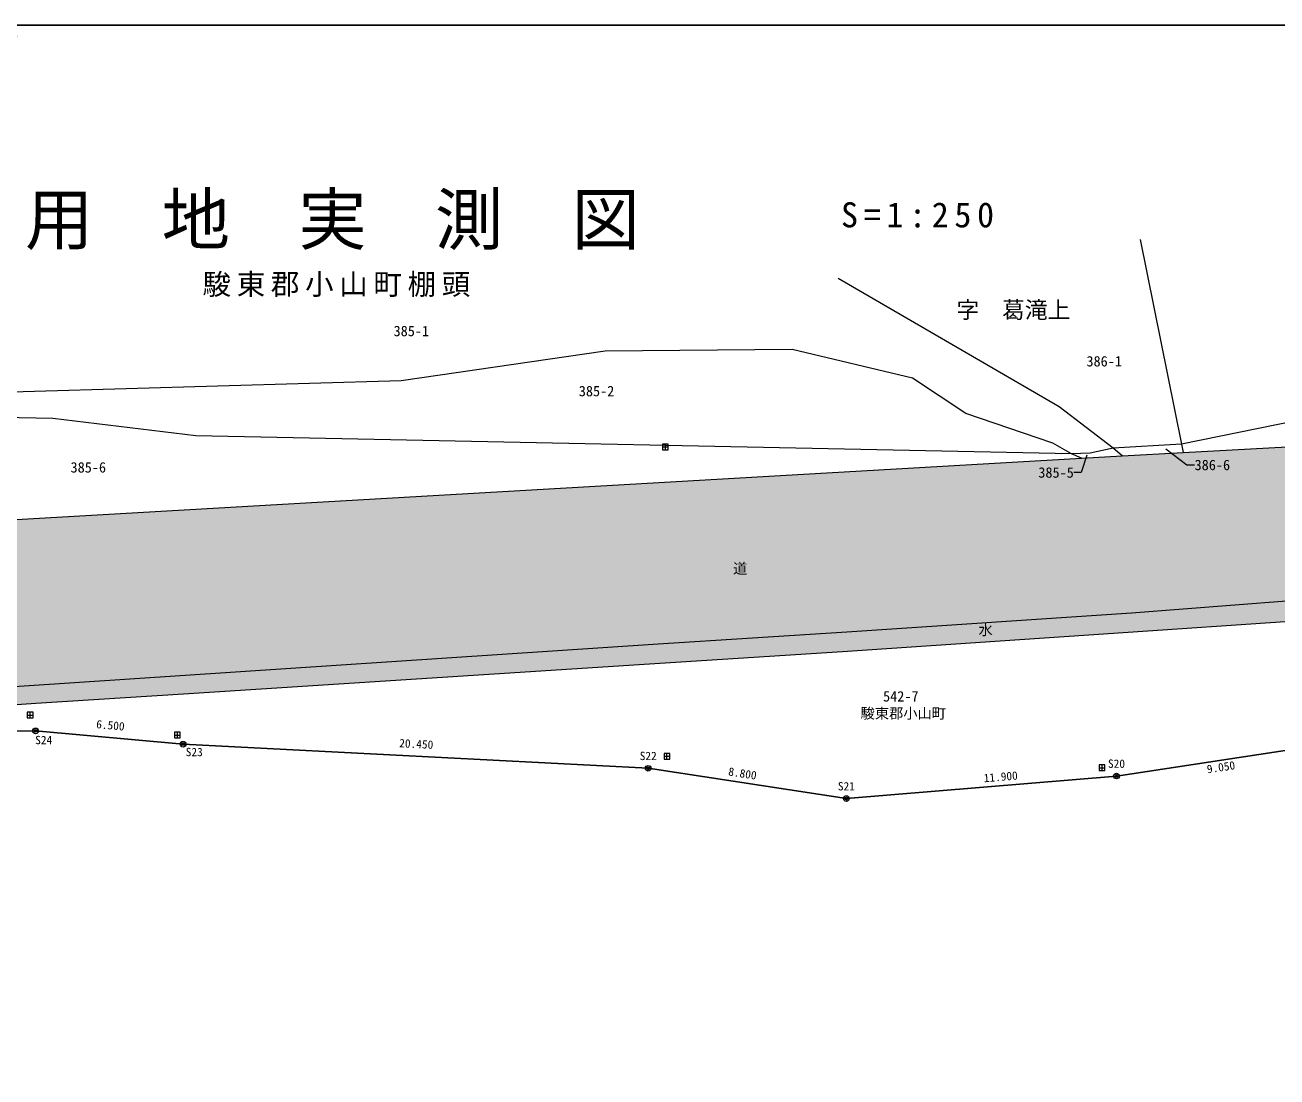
# Model space of a CAD drawing. Units: millimetres, scale not verified. Extents: x 5000 to 205306, y 5000 to 143512.
# Drawn here: x 71865 to 126828, y 97334 to 143512 of the extents above; entities that cross this region are included whole.
import ezdxf
from ezdxf.enums import TextEntityAlignment as Align

# ---------------------------------------------------------------- set-up
doc = ezdxf.new("R2010")
doc.units = ezdxf.units.MM
doc.header["$LTSCALE"] = 250
doc.header["$PDMODE"] = 32
doc.header["$PDSIZE"] = 125
for name, color, linetype, lineweight in [('プロットマーク', 5, 'Continuous', 13), ('ベクトルデータ', 5, 'Continuous', 13), ('図枠', 7, 'Continuous', 13), ('地番名', 5, 'Continuous', 13), ('測量図', 1, 'Continuous', 25), ('結線', 5, 'Continuous', 13)]:
    doc.layers.add(name, color=color, linetype=linetype, lineweight=lineweight)
for name, color, linetype in [('所在', 5, 'Continuous'), ('所有者', 5, 'Continuous'), ('点名', 5, 'Continuous'), ('点間距離', 7, 'Continuous'), ('道・水路', 254, 'Continuous')]:
    doc.layers.add(name, color=color, linetype=linetype)
doc.styles.add('ＭＳ ゴシック', font='')
doc.styles.add('ＭＳ 明朝', font='')
doc.styles.get('ＭＳ ゴシック').set_extended_font_data('MS Gothic')
doc.styles.get('ＭＳ 明朝').set_extended_font_data('MS Mincho')

msp = doc.modelspace()

# ---------------------------------------------------------------- hatches: boundary and pattern name
at = {"layer": '道・水路'}
for color, points in [(256, [(118248.3, 124504.3), (120039.2, 124603.2), (122706.8, 124741.3), (150383.9, 126249.2), (161437.4, 126031.9), (164126.2, 126045.9), (179080, 125791.5), (185680.4, 126222.3), (191062.4, 126721.6), (191062.4, 117405.9), (190345.8, 117362.8), (190086.7, 118330.7), (182849.3, 118988.3), (178673.8, 118993.5), (154781.6, 119588.5), (142245.3, 119215.7), (127249.9, 118228.3), (120435, 117708), (107943.3, 116868.2), (99659.7, 116351.3), (62531.1, 113895.7), (62576, 113101), (62453.9, 113093.2), (62028.6, 112475.4), (60419.3, 110137.8), (59880.6, 109355.3), (59738.1, 101368.8), (59318.4, 94838), (55986.4, 20923.3), (59015, 22102.5), (97828.7, 36729.8), (132385.3, 49882.4), (145887.3, 54624.8), (148802.4, 51506), (106644.5, 35883.7), (44625.2, 13190.1), (42791.4, 12433.5), (38369.4, 10602.9), (38369.4, 14558.7), (43704.5, 16747.8), (51607.5, 19666), (52966.2, 23814.4), (53700.5, 47252.9), (53901.2, 52749.2), (56100.5, 102203), (56082.2, 103270.4), (54955.9, 112350.8), (53007.3, 111073.5), (48407.7, 108426.9), (41653.3, 102894.5), (39565.7, 101528.5), (39565.7, 104944.9), (40377.1, 105522.4), (49287, 112447.5), (50676.5, 113518.9), (57310.8, 117390.7), (58693.4, 119725.7), (61819.4, 127075.7), (68707.5, 143038.4), (71568.6, 143038.4), (64891.5, 127240.5), (64528.4, 126403.3), (62316, 121284.7)]), (7, [(154781.6, 119588.5), (178673.8, 118993.5), (182849.3, 118988.3), (190024.8, 119553.7), (190283.9, 118585.7), (184308.1, 118077.2), (181596, 117960.9), (173287.3, 118103.2), (162923.8, 118401.7), (162519.9, 118400), (152938.3, 118360.7), (141740.2, 118154.6), (128162.5, 117375.3), (119434.6, 116781.4), (107761, 115996.7), (62576, 113101), (62531.1, 113895.7), (99659.7, 116351.3), (107943.3, 116868.2), (120435, 117708), (127249.9, 118228.3), (142245.3, 119215.7)])]:
    msp.add_hatch(color=color, dxfattribs=at).paths.add_polyline_path(points)

# ---------------------------------------------------------------- linework, layer by layer
at = {"layer": 'プロットマーク'}
for p, q in [((99856.1, 124991.6), (100106.1, 124991.6)), ((99981.1, 124866.6), (99981.1, 125116.6)), ((72090.3, 113092.9), (72090.3, 113342.9)), ((71965.3, 113217.9), (72215.3, 113217.9)), ((78427.8, 112345), (78677.8, 112345)), ((78552.8, 112220), (78552.8, 112470)), ((99923.8, 111409.5), (100173.8, 111409.5)), ((100048.8, 111284.5), (100048.8, 111534.5)), ((119150.6, 110786.6), (119150.6, 111036.6)), ((119025.6, 110911.6), (119275.6, 110911.6))]:
    msp.add_line(p, q, dxfattribs=at)
for points in [[(99856.1, 124866.6), (100106.1, 124866.6), (100106.1, 125116.6), (99856.1, 125116.6)], [(71965.3, 113092.9), (72215.3, 113092.9), (72215.3, 113342.9), (71965.3, 113342.9)], [(78427.8, 112220), (78677.8, 112220), (78677.8, 112470), (78427.8, 112470)], [(99923.8, 111284.5), (100173.8, 111284.5), (100173.8, 111534.5), (99923.8, 111534.5)], [(119025.6, 110786.6), (119275.6, 110786.6), (119275.6, 111036.6), (119025.6, 111036.6)]]:
    msp.add_lwpolyline(points, close=True, dxfattribs=at)
for centre in [(72328.5, 112525.7), (78802.2, 111941.6), (99224.8, 110884.3), (119782.5, 110544.8), (107923.7, 109554.3)]:
    msp.add_circle(centre, 125, dxfattribs=at)
for p in [(72328.5, 112525.7), (78802.2, 111941.6), (99224.8, 110884.3), (119782.5, 110544.8), (107923.7, 109554.3)]:
    msp.add_point(p, dxfattribs=at)
at = {"layer": 'ベクトルデータ'}
for p, q in [((128162.5, 117375.3), (119434.6, 116781.4)), ((119434.6, 116781.4), (107761, 115996.7)), ((107761, 115996.7), (99278.4, 115453)), ((99278.4, 115453), (78820.4, 114141.5)), ((78820.4, 114141.5), (72333.7, 113725.7)), ((72333.7, 113725.7), (62453.9, 113093.2))]:
    msp.add_line(p, q, dxfattribs=at)
for points in [[(169360.4, 135044.5), (164095.7, 130583.3), (158506.3, 129215.9), (150629.6, 128561.2), (150099.7, 128473.2), (149144.7, 129792.1), (144171.4, 129465.9), (143851.5, 127741), (138631.4, 127063.2), (127668.7, 126136.1), (122641, 125119.5), (119640.5, 124934.1), (118634.2, 124715.3), (117812.7, 124693.4), (79366.1, 125483.3), (73085, 126233.3), (67904, 126341.1), (64528.4, 126403.3)], [(120815.9, 134102.3), (122641, 125119.5), (122706.8, 124741.3)], [(67148.6, 132580.6), (64891.5, 127240.5), (64528.4, 126403.3), (62316, 121284.7), (118248.3, 124504.3), (120039.2, 124603.2), (122706.8, 124741.3), (150383.9, 126249.2), (161437.4, 126031.9), (164126.2, 126045.9), (169360.4, 125956.8)], [(120039.2, 124603.2), (119640.5, 124934.1), (117262.2, 126756.7), (107569.3, 132392.1)], [(118248.3, 124504.3), (117812.7, 124693.4), (116993.3, 125155.1), (113170.6, 126458.4), (110832.4, 128003.9), (105546.5, 129268.3), (97328, 129190), (88383.4, 127900.5), (68241.5, 127307.4), (64891.5, 127240.5)]]:
    msp.add_lwpolyline(points, dxfattribs=at)
at = {"layer": '図枠', "lineweight": 25}
msp.add_lwpolyline([(5040.7, 5000), (205168.5, 5044), (205305.7, 143512), (5000, 143509.7)], close=True, dxfattribs=at)
at = {"layer": '地番名'}
for points in [[(121948.5, 124906.9), (122868.4, 124200.1), (123212.3, 124200.1)], [(118482.3, 124630.6), (118233.7, 123869.3), (117913.6, 123869.3)]]:
    msp.add_lwpolyline(points, dxfattribs=at)
at = {"layer": '結線'}
for p, q in [((72328.5, 112525.7), (62028.6, 112475.4)), ((78802.2, 111941.6), (72328.5, 112525.7)), ((99224.8, 110884.3), (78802.2, 111941.6)), ((128730.5, 111899.2), (119782.5, 110544.8)), ((107923.7, 109554.3), (99224.8, 110884.3)), ((119782.5, 110544.8), (107923.7, 109554.3))]:
    msp.add_line(p, q, dxfattribs=at)

# ---------------------------------------------------------------- texts
at = {"layer": '図枠', "attachment_point": 7, "style": 'ＭＳ ゴシック'}
for s, insert, char_height in [('\\T2;用地実測図', (71865.8, 133631.2), 2199), ('\\T1.33;S=1:250', (107688.8, 134612.6), 1100), ('\\T1.2;駿東郡小山町棚頭', (79659.6, 131574.7), 916.4)]:
    msp.add_mtext(s, dxfattribs=dict(at, insert=insert, char_height=char_height))
at = {"layer": '地番名', "style": 'ＭＳ 明朝'}
for s, p in [('385-1', (88045.9, 129715.3)), ('386-1', (118463.3, 128387.5)), ('385-2', (96176.8, 127077.1)), ('385-6', (73863.1, 123729.5)), ('道', (102948.6, 119288.6)), ('水', (113722.9, 116594.4)), ('542-7', (109534.2, 113678.3))]:
    msp.add_text(s, height=458.2, dxfattribs=at).set_placement(p, align=Align.BOTTOM_LEFT)
for s, p in [('386-6', (123212.3, 124200.1)), ('385-5', (116351.1, 123869.3))]:
    msp.add_text(s, height=458.2, dxfattribs=at).set_placement(p, align=Align.MIDDLE_LEFT)
at = {"layer": '所在', "style": 'ＭＳ 明朝'}
msp.add_text('字\u3000葛滝上', height=733.1, dxfattribs=at).set_placement((112759, 130423.4), align=Align.BOTTOM_LEFT)
at = {"layer": '所有者', "style": 'ＭＳ 明朝'}
msp.add_text('駿東郡小山町', height=458.2, dxfattribs=at).set_placement((108547.7, 112931.1), align=Align.BOTTOM_LEFT)
at = {"layer": '点名', "style": 'ＭＳ ゴシック'}
for s, p in [('S24', (72684.1, 111831.5)), ('S23', (79293.7, 111305.6)), ('S22', (99224.8, 111134.3)), ('S20', (119782.5, 110794.8)), ('S21', (107923.7, 109804.3))]:
    msp.add_text(s, height=366.6, dxfattribs=at).set_placement(p, align=Align.BOTTOM_CENTER)

# ---------------------------------------------------------------- next in the draw order: wipeouts: each hides what was drawn before it
for points in [[(74965.3, 112538.8), (76210.3, 112426.4), (76255.2, 112924.4), (75010.3, 113036.7)], [(88277.4, 111701.4), (89775.4, 111623.8), (89801.3, 112123.1), (88303.3, 112200.7)], [(123795.1, 110551.1), (125031, 110738.2), (124956.2, 111232.6), (123720.3, 111045.5)], [(102703.2, 110463.9), (103938.9, 110275), (104014.5, 110769.2), (102778.8, 110958.1)], [(113977.3, 110158.7), (115472.1, 110283.5), (115430.5, 110781.8), (113935.7, 110656.9)]]:
    msp.add_wipeout(points)

# ---------------------------------------------------------------- next in the draw order: linework, layer by layer
at = {"layer": 'ベクトルデータ'}
msp.add_lwpolyline([(62576, 113100.1), (62531.1, 113895.7), (99659.7, 116351.3), (107943.3, 116868.2), (120435, 117708), (127249.9, 118228.3), (142245.3, 119215.7), (154781.6, 119588.5), (178080.2, 119008.3)], dxfattribs=at)
at = {"layer": '測量図'}
msp.add_lwpolyline([(59015, 22102.5), (97828.7, 36729.8), (132385.3, 49882.4), (145887.3, 54624.8), (149539.4, 55865.5), (149387.1, 56710.4), (162938.8, 60804), (173520.9, 63968.9), (166686.7, 87611.5), (159149.8, 82054.7), (153410.8, 91101.1), (147306.9, 97264.8), (144755.9, 99919.3), (133211.2, 112064.2), (128730.5, 111899.2), (119782.5, 110544.8), (107923.7, 109554.3), (99224.8, 110884.3), (78802.2, 111941.6), (72328.5, 112525.7), (62028.6, 112475.4)], dxfattribs=at)

# ---------------------------------------------------------------- next in the draw order: texts
at = {"layer": '点間距離', "color": 1, "style": 'ＭＳ ゴシック'}
for s, rotation, p in [('6.500', 354.844, (75587.8, 112482.6)), ('20.450', 357.036, (89026.4, 111662.6)), ('9.050', 8.607, (124413.1, 110644.7)), ('8.800', 351.307, (103321.1, 110369.4)), ('11.900', 4.775, (114724.7, 110221.1))]:
    msp.add_text(s, height=366.6, rotation=rotation, dxfattribs=at).set_placement(p, align=Align.BOTTOM_CENTER)

doc.saveas('drawing.dxf')
